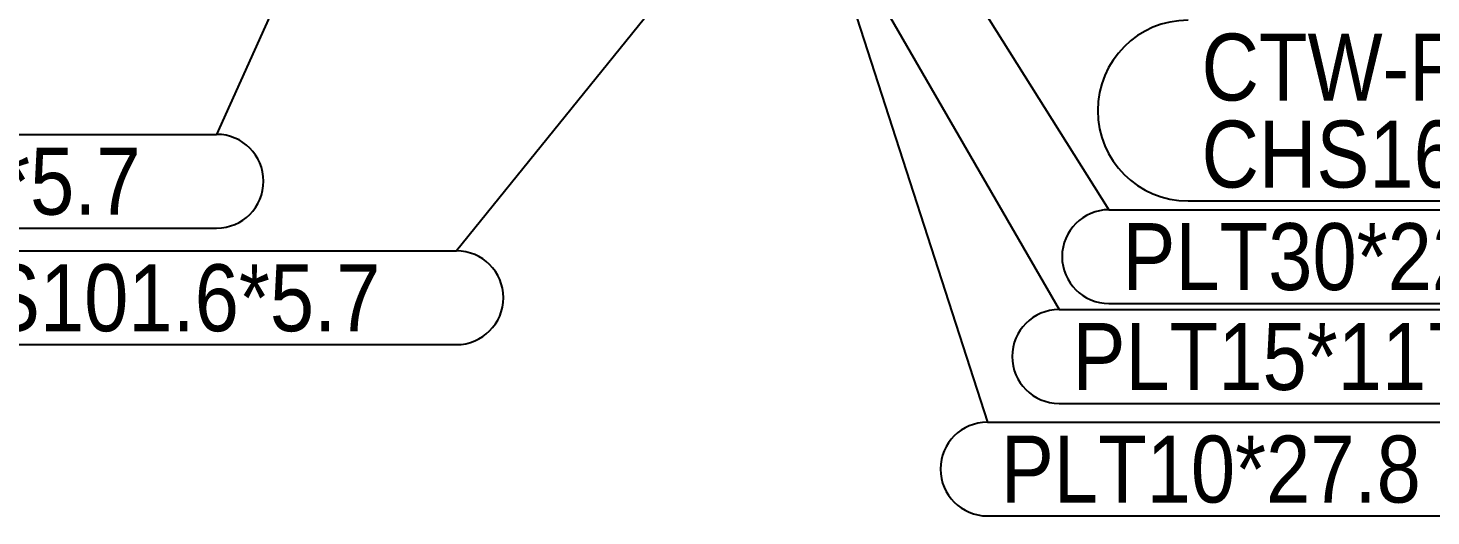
# Model space of a CAD drawing. Header units: millimetres. Extents: x 150000 to 150841, y 150000 to 150594.
# Drawn here: x 150497.3 to 150560.1, y 150282 to 150303.8 of the extents above; entities that cross this region are included whole.
import ezdxf

# ---------------------------------------------------------------- set-up
doc = ezdxf.new("R2010")
doc.units = ezdxf.units.MM
doc.linetypes.add('XKITLINE00', pattern=[0])
doc.styles.add('ARIAL', font='arial.ttf')

msp = doc.modelspace()

# ---------------------------------------------------------------- linework, layer by layer
at = {"color": 7, "linetype": 'XKITLINE00'}
for p, q in [((150532.774, 150309.445), (150540.282, 150286.164)), ((150537.461, 150308.823), (150545.726, 150295.687)), ((150533.576, 150308.421), (150543.489, 150291.21)), ((150527.724, 150307.728), (150516.5, 150293.842)), ((150508.694, 150305.601), (150505.759, 150299.066)), ((150478.981, 150299.066), (150505.759, 150299.066)), ((150545.726, 150295.687), (150570.283, 150295.687)), ((150549.272, 150296.081), (150576.476, 150296.081)), ((150478.981, 150294.866), (150505.759, 150294.866)), ((150489.722, 150293.842), (150516.5, 150293.842)), ((150543.489, 150291.21), (150574.284, 150291.21)), ((150545.726, 150291.487), (150570.283, 150291.487)), ((150489.722, 150289.642), (150516.5, 150289.642)), ((150543.489, 150287.01), (150574.284, 150287.01)), ((150540.282, 150286.164), (150562.614, 150286.164)), ((150540.282, 150281.964), (150562.614, 150281.964))]:
    msp.add_line(p, q, dxfattribs=at)
for centre, radius, start, end in [((150549.272, 150300.131), 4.05, 90, 270), ((150505.759, 150296.966), 2.1, 270, 90), ((150545.726, 150293.587), 2.1, 90, 270), ((150516.5, 150291.742), 2.1, 270, 90), ((150543.489, 150289.11), 2.1, 90, 270), ((150540.282, 150284.064), 2.1, 90, 270)]:
    msp.add_arc(centre, radius, start, end, dxfattribs=at)

# ---------------------------------------------------------------- texts
at = {"color": 3, "style": 'ARIAL', "width": 0.85}
for s, p in [('CTW-FR-2002', (150549.872, 150300.581)), ('CHS168.3*7.1', (150549.872, 150296.681)), ('CHS101.6*5.7', (150479.581, 150295.466)), ('PLT30*224.5', (150546.326, 150292.087)), ('CHS101.6*5.7', (150490.322, 150290.242)), ('PLT15*117.6', (150544.089, 150287.61)), ('PLT10*27.8', (150540.882, 150282.564))]:
    msp.add_text(s, height=3, dxfattribs=at).set_placement(p)

doc.saveas('drawing.dxf')
